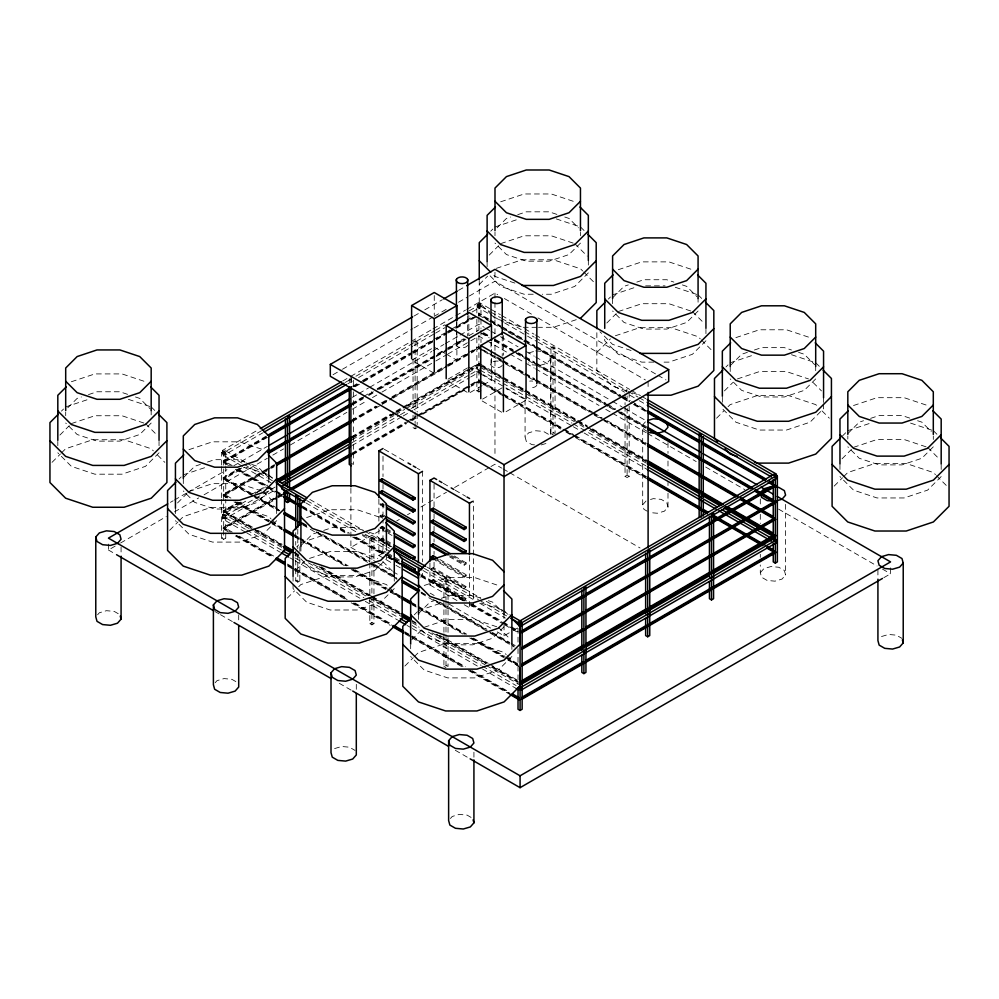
<?xml version="1.0" encoding="UTF-8"?>
<svg xmlns="http://www.w3.org/2000/svg" width="999" height="999" viewBox="0 0 999 999"><rect width="100%" height="100%" fill="white"/><g stroke="black" fill="none" stroke-linecap="round" stroke-linejoin="round"><path stroke-width="0.75" stroke-dasharray="5 3.75" d="M97.577 614.797L99.376 612.762L106.431 610.689L114.248 611.4L118.719 613.985M215.197 682.704L216.995 680.669L224.038 678.583L231.855 679.308L237.462 682.529M535.726 350.886L543.543 351.598L549.138 354.832L550.374 359.34L546.778 363.411L539.722 365.484M534.515 444.867L531.905 444.63L526.311 441.396L525.074 436.888L528.671 432.817L535.726 430.744L543.543 431.456L549.138 434.69M647.29 511.238L643.93 509.303L642.694 504.795L642.694 424.937L646.278 420.866L623.339 407.617M642.694 504.795L646.278 500.724M667.994 493.281L667.994 507.105L664.397 511.176L657.342 513.249L649.525 512.537M450.424 818.506L452.222 816.47L459.278 814.397L467.095 815.109L471.565 817.694M760.301 572.689L763.898 568.618L770.953 566.545L778.77 567.257L784.365 570.491L785.601 575.012L782.005 579.083L774.962 581.156L767.145 580.444L761.538 577.21L760.301 572.689L760.301 565.009M61.439 411.113L63.536 409.028M67.782 407.754L77.148 398.389L81.394 396.965M59.915 435.052L69.293 425.661M52.035 462.35L60.402 453.996M61.439 452.947L65.622 448.763L92.757 439.722L124.101 439.722L151.249 448.763L153.334 450.861M151.174 423.052L139.723 434.503L119.88 441.121L96.978 441.121L77.148 434.503L65.697 423.052M159.041 452.797L145.479 466.358L121.99 474.188L94.868 474.188L71.379 466.358L57.817 452.797M179.058 479.021L181.144 476.935M183.304 477.734L194.755 466.283L200.424 464.398M177.522 502.959L186.913 493.568M169.655 530.257L178.009 521.89M179.058 520.854L183.229 516.67L210.377 507.629L241.721 507.629L268.856 516.67L270.941 518.768M490.734 231.169L492.819 229.083M497.065 227.809L506.443 218.431L510.689 217.02M489.198 255.107L498.588 245.717M268.781 490.959L257.33 502.41L237.5 509.028L214.598 509.028L194.755 502.41L183.304 490.959M479.245 284.49L487.599 276.136M276.661 520.704L263.099 534.265L239.61 542.095L212.487 542.095L188.998 534.265L175.437 520.704M580.456 243.107L569.005 254.558L549.175 261.176L526.273 261.176L506.443 254.558L494.992 243.107M296.666 546.928L298.763 544.842M300.924 545.641L312.375 534.19L318.044 532.305M588.336 272.852L574.775 286.413L551.286 294.243L542.245 294.243M295.142 570.854L304.52 561.475M287.262 598.164L294.58 590.846M298.763 586.663L300.849 584.577L327.997 575.524L359.328 575.524L386.476 584.577L388.561 586.663M608.354 299.076L610.439 296.99M612.599 297.789L624.05 286.338L628.309 284.927M606.818 323.014L616.208 313.624M596.853 352.397L610.439 338.811M394.268 588.598L380.706 602.16L357.217 609.989L330.095 609.989L306.618 602.16L293.057 588.598L293.057 583.953M698.076 311.014L686.625 322.465L666.795 329.083L643.893 329.083L624.05 322.465L612.599 311.014M414.285 614.835L417.42 611.7M418.544 613.548L429.995 602.097L434.24 600.674M705.943 340.759L692.382 354.308L668.905 362.137L661.363 362.137M411.713 639.81L422.14 629.37M404.882 666.058L413.236 657.704M414.285 656.655L418.469 652.484L445.604 643.431L476.948 643.431L504.083 652.484L506.181 654.57M725.961 366.983L728.059 364.885M730.219 365.696L741.67 354.245L747.339 352.36M724.425 390.909L732.779 382.567M504.008 626.773L492.557 638.224L472.727 644.83L449.825 644.83L429.995 638.224L418.544 626.773M716.558 418.206L723.875 410.901M728.059 406.718L730.144 404.632L757.279 395.579L788.623 395.579L815.771 404.632L817.856 406.718M511.888 656.505L498.326 670.067L474.837 677.896L447.714 677.896L424.225 670.067L410.664 656.505M815.696 378.921L804.245 390.372L784.402 396.978L761.5 396.978L741.67 390.372L730.219 378.921M842.532 435.926L845.666 432.792M847.826 433.603L859.277 422.152L863.536 420.729M842.045 458.816L851.435 449.425M834.177 486.113L842.532 477.759M843.581 476.71L847.751 472.539L874.899 463.486L906.243 463.486L933.378 472.539L935.464 474.625M933.303 446.828L921.852 458.279L902.022 464.885L879.12 464.885L859.277 458.279L847.826 446.828M941.183 476.56L927.621 490.122L904.132 497.952L877.01 497.952L853.521 490.122L839.959 476.56M413.986 316.084L419.393 312.962M424.787 309.852L442.332 299.725M458.529 290.372L465.284 286.476M333.017 374.725L341.109 370.042M342.457 369.268L412.637 328.746M413.986 327.972L432.892 317.058M434.24 316.283L449.088 307.704M458.529 302.247L467.982 296.803M469.33 296.016L494.967 281.219L656.568 374.513M242.67 466.383L222.465 454.707L222.465 450.437L258.916 429.383M342.645 381.044L349.4 377.147M350.749 376.361L431.768 329.583M433.029 328.858L454.72 316.333M455.919 315.647L465.534 310.102M466.695 309.428L494.967 293.094L497.664 294.643M245.142 462.1L224.925 450.437L222.465 451.86L242.67 463.524M489.585 308.529L480.157 303.084L477.684 304.508L489.81 311.501M221.641 465.022L221.641 452.572L223.689 451.386L225.749 452.572L225.749 465.022M417.17 342.058L415.109 340.871L413.049 342.058L415.109 343.244L417.17 342.058L417.17 412.063M476.86 312.999L476.86 305.219L478.921 304.033L480.981 305.219L480.981 317.67M261.626 430.669L222.465 453.284L224.925 454.707L262.737 432.879M345.117 382.467L350.749 379.22M355.919 376.236L434.465 330.881M435.589 330.232L445.042 324.775M469.355 310.739L480.157 304.508L477.684 303.084L477.684 307.355L492.507 315.909M225.749 452.572L223.689 453.758L221.641 452.572M480.981 305.219L478.921 306.406L476.86 305.219M222.465 454.707L224.925 453.284M477.684 307.355L480.157 305.931M347.814 383.766L353.221 380.644M358.616 377.522L412.637 346.341M413.986 345.567L434.24 333.866M435.589 333.092L445.042 327.635M472.052 312.038L480.157 307.355L480.157 303.084M228.584 465.472L223.202 462.362L223.202 460.939L266.408 435.989M352.834 386.089L356.893 383.753M362.287 380.631L409.553 353.346M410.901 352.572L444.667 333.079M446.016 332.292L450.062 329.957M451.411 329.183L471.665 317.482M232.268 465.609L224.188 460.939L223.202 461.513L229.932 465.397M488.848 319.031L479.408 313.586L478.421 314.161L489.198 320.379M266.408 436.85L223.202 461.788L224.188 462.362L267.395 437.412M352.834 386.95L362.287 381.493M363.636 380.706L412.25 352.647M413.611 351.86L447.365 332.367M448.713 331.593L473.026 317.557M266.046 437.337L224.188 461.513L223.202 460.939M353.821 386.663L361.925 381.98M363.274 381.206L411.888 353.134M413.236 352.36L434.852 339.885M436.201 339.098L447.003 332.867M448.351 332.093L453.758 328.971M455.107 328.184L476.71 315.709M223.202 462.362L224.188 461.788L230.919 465.684M479.408 314.161L478.421 313.586L478.421 315.01L479.408 314.435L488.848 319.88M355.169 386.738L361.925 382.842M363.274 382.055L411.888 353.996M413.236 353.209L434.852 340.734M436.201 339.96L447.003 333.728M448.351 332.942L455.107 329.046M456.456 328.259L476.71 316.571M431.593 348.701L411.613 360.239L434.253 373.314M170.404 502.347L173.102 500.799M174.45 500.024L186.576 493.019M187.912 492.245L226.985 469.68M233.729 465.796L267.407 446.353M352.285 397.352L357.667 394.23M359.016 393.456L368.444 388.012M369.792 387.237L431.768 351.461M433.116 350.674L443.893 344.455M445.242 343.681L458.703 335.901M460.052 335.127L478.921 324.238L484.315 327.347M252.834 496.116L223.202 478.996L223.202 477.572L239.41 468.219M351.486 403.509L362.287 397.265M363.636 396.491L371.74 391.808M377.147 388.698L444.667 349.712M446.016 348.938L463.573 338.798M468.968 335.676L478.421 330.219M252.485 493.906L224.188 477.572L223.202 478.146L251.486 494.48M240.759 468.294L223.202 478.434L224.188 478.996L244.443 467.307M351.486 404.358L363.636 397.352M369.043 394.23L375.799 390.334M377.147 389.548L447.365 349.013M448.713 348.226L464.922 338.873M241.746 468.007L224.188 478.146L223.202 477.572M352.472 404.083L363.274 397.839M368.681 394.717L372.727 392.382M378.134 389.26L434.852 356.518M436.201 355.744L447.003 349.5M448.351 348.726L464.56 339.373M223.202 478.996L224.188 478.434L252.485 494.767M352.472 404.932L363.274 398.701M368.681 395.579L374.076 392.457M379.483 389.335L434.852 357.38M436.201 356.593L447.003 350.362M448.351 349.575L465.909 339.448M108.429 544.068L108.429 550.012L119.206 543.793M120.554 543.019L166.358 516.57M174.45 511.9L198.701 497.902M204.083 494.792L267.407 458.229M272.789 455.119L283.566 448.901M290.309 445.005L346.89 412.337M352.285 409.228L367.095 400.674M372.49 397.565L380.569 392.894M381.918 392.12L434.465 361.788M435.801 361.001L446.578 354.782M447.927 354.008L469.493 341.558M470.829 340.784L478.921 336.114L485.664 340.01M227.248 497.964L223.202 495.641L223.202 494.205L274.513 464.585M351.486 420.142L375.799 406.106M381.193 402.997L386.601 399.875M391.995 396.753L444.667 366.346M446.016 365.572L478.421 346.853L479.408 347.427L471.303 352.11M230.919 498.101L224.188 494.205L223.202 494.78L228.584 497.889M478.421 347.427L479.408 346.853L479.408 348.289L471.303 352.959M274.513 465.434L223.202 495.067L224.188 495.641L270.105 469.13M351.486 421.004L377.147 406.193M382.542 403.072L390.646 398.389M391.995 397.614L447.577 365.622M448.713 364.872L478.421 347.714L479.408 348.289M270.105 468.269L224.188 494.78L223.202 494.205M271.453 467.495L274.151 465.934M352.472 420.716L376.785 406.68M382.18 403.559L447.003 366.146M448.351 365.359L469.955 352.884M223.202 495.641L224.188 495.067L229.583 498.176M478.421 346.853L478.421 348.289L479.408 347.714M271.453 468.344L274.151 466.795M352.472 421.566L380.831 405.194M382.18 404.42L391.633 398.963M392.982 398.176L447.003 366.995M448.351 366.221L469.955 353.746M467.495 367.894L446.191 380.207L468.831 393.269M254.183 530.157L223.202 512.275L223.202 510.851L238.049 502.272M251.561 494.48L267.757 485.114M351.486 436.775L390.646 414.173M396.054 411.051L401.448 407.929M402.797 407.155L478.421 363.499L479.408 364.061L471.303 368.743M252.485 527.185L224.188 510.851L223.202 511.413L252.834 528.533M478.421 364.061L479.408 363.499L479.408 364.922L471.303 369.605M239.41 502.347L223.202 511.7L224.188 512.275L244.443 500.574M256.955 492.207L265.06 487.537M351.486 437.637L394.705 412.687M396.054 411.913L405.507 406.456M406.855 405.669L478.421 364.348L479.408 364.922M240.397 502.06L224.188 511.413L223.202 510.851M255.245 493.481L263.349 488.811M352.472 437.35L394.343 413.186M395.691 412.4L405.144 406.943M406.493 406.168L469.955 369.518M223.202 512.275L224.188 511.7L252.485 528.034M478.421 363.499L478.421 364.922L479.408 364.348M352.472 438.211L395.691 413.261M397.04 412.475L406.493 407.018M407.842 406.243L469.955 370.379M245.367 532.105L222.465 518.881L222.465 514.597L248.114 499.787M352.098 439.76L393.956 415.584M395.304 414.81L404.757 409.353M406.106 408.566L466.883 373.489M468.231 372.702L477.684 367.245L477.684 371.528L481.73 373.863M249.176 528.608L224.925 514.597L222.465 516.033L245.367 529.245M275.125 487.05L222.465 517.457L224.925 518.881L274.887 490.034M351.86 442.744L399.363 415.322M400.474 414.672L410.164 409.091M411.288 408.441L469.58 374.775M470.704 374.138L480.157 368.681M222.465 518.881L224.925 517.457M477.684 371.528L480.157 370.105M351.86 445.591L401.835 416.745M403.184 415.971L412.637 410.514M413.986 409.727L469.355 377.772M470.704 376.985L480.157 371.528M228.584 532.017L223.202 528.908L223.202 527.484L274.513 497.852M275.861 497.077L282.617 493.181M351.486 453.421L405.507 422.227M406.855 421.453L416.308 415.996M417.657 415.222L478.421 380.132L479.408 380.706L471.303 385.377M232.268 532.155L224.188 527.484L223.202 528.059L229.932 531.943M478.421 380.706L479.408 380.132L479.408 381.556L471.303 386.238M277.21 497.152L223.202 528.334L224.188 528.908L276.848 498.501M278.571 496.378L282.617 494.03M351.486 454.27L405.507 423.089M410.901 419.967L478.421 380.994L479.408 381.556M276.848 497.652L224.188 528.059L223.202 527.484M278.209 496.865L282.255 494.53M352.472 453.983L409.19 421.241M410.539 420.467L419.992 415.01M421.341 414.223L469.955 386.163M223.202 528.908L224.188 528.334L230.919 532.23M478.421 380.132L478.421 381.556L479.408 380.994M278.209 497.727L282.255 495.392M352.472 454.845L406.493 423.663M411.888 420.542L417.295 417.42M422.689 414.298L469.955 387.013M470.167 392.507L482.155 385.589M483.479 384.815L491.471 380.207L491.471 342.245M221.641 499.238L221.641 538.136L223.689 536.938L225.749 538.136L225.749 499.238M476.86 337.887L476.86 390.784L478.921 389.598M550.961 348.002L553.009 346.815L555.069 348.002L555.069 433.554L553.009 432.367L550.961 433.554L550.961 348.002L553.009 349.188L555.069 348.002M221.641 538.136L223.689 539.323L225.749 538.136M413.049 427.622L415.109 428.808L417.17 427.622M476.86 390.784L478.921 391.97L480.981 390.784M502.085 387.862L480.769 400.162L503.409 413.236M506.068 411.7L526.048 400.162L506.068 388.636M384.078 507.142L380.119 504.857L380.119 503.671L382.18 502.485M380.119 504.857L382.18 503.671L384.815 505.194M382.754 518.256L380.119 516.745L380.119 515.546L382.18 514.36L384.815 515.884M380.119 516.745L382.18 515.546L384.815 517.07M386.713 532.43L380.119 528.621L380.119 527.435L382.18 526.248L384.815 527.772M380.119 528.621L382.18 527.435L384.815 528.958M350.899 488.286L350.899 547.402L384.553 527.971M396.678 520.966L399.363 519.418M407.442 514.747L410.139 513.199M420.916 506.98L446.503 492.207M454.57 487.537L489.585 467.332M490.934 466.545L494.967 464.223L501.685 468.094M295.729 551.348L295.729 580.906L297.789 579.72L299.85 580.906L299.85 557.579M369.83 561.463L369.83 538.136L371.89 536.938L373.951 538.136L373.951 594.13M627.11 389.585L625.049 390.784L627.11 391.97L627.11 402.859M295.729 580.906L297.789 582.105L299.85 580.906M373.951 538.136L371.89 539.323L369.83 538.136M386.713 544.305L380.119 540.509L380.119 539.323L382.18 538.136L384.815 539.647M380.119 540.509L382.18 539.323L384.815 540.846M382.754 553.908L380.119 552.397L380.119 551.198L382.18 550.012L386.126 552.297M380.119 552.397L382.18 551.198L386.126 553.483M378.883 528.946L378.883 555.481L383.004 553.109L383.004 520.329M431.168 568.793L433.229 567.607L466.158 586.613L466.158 587.799L464.098 588.985L431.168 569.979L431.168 568.793L464.098 587.799L466.158 586.613M431.168 569.979L433.229 568.793L466.158 587.799M420.467 577.11L422.527 575.923L422.527 571.241M431.168 580.669L433.229 579.482L466.158 598.501L466.158 599.687L464.098 600.874L431.168 581.868L431.168 580.669L464.098 599.687L466.158 598.501M431.168 581.868L433.229 580.669L466.158 599.687M449.612 555.669L464.098 564.035L466.158 562.849L466.158 564.035L464.098 565.222L449.612 556.855M429.932 563.099L429.932 584.952L434.053 582.579L465.659 600.824M369.83 563.024L369.83 623.688L371.89 622.502L373.951 623.688L373.951 595.691M443.931 632.242L443.931 580.906L445.991 579.72L448.039 580.906L448.039 599.575M625.049 406.331L625.049 476.336L627.11 475.149L629.17 476.336L629.17 403.221M369.83 623.688L371.89 624.875L373.951 623.688M448.039 580.906L445.991 582.092L443.931 580.906M625.049 476.336L627.11 477.522L629.17 476.336M436.438 559.952L464.098 575.923L466.158 574.737L466.158 575.923L464.098 577.11L435.114 560.377M464.185 604.72L469.455 607.767L473.563 605.394L473.563 500.811M443.931 633.803L443.931 666.47L445.991 665.284L448.039 666.47L448.039 635.352M497.315 631.93L504.033 635.814L512.112 631.143M513.449 630.369L517.494 628.034M883.828 577.672L890.571 573.776L890.571 567.844M500.674 201.798L524.163 193.968L551.286 193.968L574.775 201.798M517.769 214.66L526.273 211.825L549.175 211.825L557.679 214.66M494.917 226.998L519.193 218.893M71.379 381.743L94.868 373.913L121.99 373.913L145.479 381.743M500.674 243.631L524.163 235.801L551.286 235.801L573.301 243.144M88.486 394.605L96.978 391.77L119.88 391.77L128.384 394.605M65.622 406.943L88.474 399.325M496.341 268.344L522.052 259.777L553.396 259.777L580.531 268.818L582.629 270.916M71.379 423.576L94.868 415.746L121.99 415.746L144.018 423.089M618.294 269.705L641.783 261.875L668.905 261.875L692.382 269.705M636.8 282.093L643.893 279.732L666.795 279.732L673.875 282.093M612.524 294.892L635.389 287.275M576.248 319.68L553.396 327.31L538.473 327.31M188.998 449.65L212.487 441.82L239.61 441.82L263.099 449.65M618.294 311.538L641.783 303.708L668.905 303.708L690.921 311.039M207.517 462.038L214.598 459.677L237.5 459.677L244.58 462.038M183.229 474.837L206.094 467.22M615.384 335.776L639.672 327.684L671.003 327.684L698.151 336.725L700.237 338.811M188.998 491.483L212.487 483.653L239.61 483.653L261.626 490.996M735.901 337.612L759.39 329.782L786.513 329.782L810.002 337.612M754.42 350L761.5 347.64L784.402 347.64L791.483 350M730.144 362.799L754.432 354.707M306.618 517.557L330.095 509.727L357.217 509.727L380.706 517.557M737.374 378.946L759.39 371.603L786.513 371.603L808.528 378.946M323.713 530.419L332.205 527.584L355.107 527.584L363.611 530.419M300.849 542.744L325.137 534.652M309.553 558.404L330.095 551.56L357.217 551.56L377.772 558.404M853.521 405.519L877.01 397.689L904.132 397.689L927.621 405.519M870.616 418.369L879.12 415.534L902.022 415.534L910.514 418.369M847.751 430.706L870.616 423.089M424.225 585.464L447.714 577.634L474.837 577.634L498.326 585.464M853.521 447.34L877.01 439.51L904.132 439.51L926.148 446.853M441.321 598.314L449.825 595.479L472.727 595.479L481.231 598.314M418.469 610.651L442.744 602.559M424.225 627.285L447.714 619.455L474.837 619.455L496.853 626.798M528.671 352.959L534.315 351.298M541.133 444.93L546.778 443.269M650.511 499.475L653.334 498.638L661.151 499.363L666.745 502.584L667.994 507.105M334.603 748.563L341.658 746.49L349.475 747.202L355.07 750.436M881.518 636.525L888.561 634.452L896.378 635.164L901.985 638.398M645.641 285.851L665.034 285.851M533.204 294.243L524.163 294.243L500.674 286.413L489.198 274.937M536.975 327.31L522.052 327.31L504.907 321.591M653.833 362.137L641.783 362.137L618.294 354.308L604.732 340.759L604.732 336.101M537.125 365.247L531.905 364.772L528.546 362.837M564.76 217.02L569.005 218.431L578.384 227.809M556.256 218.893L577.684 226.036M682.379 284.927L686.625 286.338L697.04 296.753M675.299 287.275L696.728 294.418M798.576 352.36L804.245 354.245L814.647 364.66M791.483 354.707L814.335 362.325M514.91 283.092L494.917 276.423L491.783 273.289M917.606 420.729L921.852 422.152L931.218 431.518M910.526 423.089L931.955 430.232M631.093 350.524L612.524 344.33L599.987 331.793M503.484 321.116L494.917 318.256L492.819 316.171M626.81 390.921L612.524 386.163L596.853 370.492L596.853 330.207M632.529 392.832L639.672 395.204M135.464 396.965L139.723 398.389L150.125 408.791M128.384 399.325L149.813 406.468M251.661 464.398L257.33 466.283L267.744 476.698M246.004 467.22L267.432 474.363M369.28 532.305L374.95 534.19L384.315 543.556M362.187 534.652L385.04 542.27M488.311 600.674L492.557 602.097L501.935 611.463M481.231 603.034L502.659 610.177M657.916 375.287L665.996 379.957M504.37 298.526L532.579 314.81M537.962 317.919L645.416 379.957M490.934 309.303L500.362 314.747M501.71 315.522L523.264 327.972M524.612 328.746L534.04 334.19M535.389 334.965L629.695 389.423M631.043 390.197L640.471 395.641M641.82 396.416L645.866 398.751M490.934 312.15L500.586 317.732M501.71 318.381L523.488 330.956M524.612 331.606L534.265 337.175M535.389 337.824L627.222 390.846M628.346 391.496L637.999 397.065M639.123 397.714L647.427 402.51M477.684 305.931L480.157 307.355M493.843 316.695L503.284 322.14M504.632 322.914L526.186 335.364M527.534 336.139L536.962 341.583M538.311 342.357L624.525 392.145M629.919 395.254L637.999 399.912M639.348 400.699L647.427 405.357M490.184 319.805L500.961 326.036M502.31 326.81L534.652 345.479M535.988 346.253L620.866 395.254M622.215 396.029L630.294 400.699M631.643 401.473L646.465 410.04M490.184 320.667L500.961 326.885M502.31 327.66L534.652 346.328M535.988 347.115L620.866 396.116M622.215 396.89L628.958 400.774M634.34 403.883L646.465 410.889M490.546 321.154L522.877 339.822M524.225 340.597L619.88 395.829M621.228 396.603L629.308 401.273M634.702 404.383L646.828 411.376M478.421 314.435L479.408 315.01L479.408 313.586M478.421 315.01L491.895 322.789M493.244 323.564L525.574 342.232M526.923 343.007L621.228 397.465M622.577 398.239L632.005 403.683M633.354 404.458L646.828 412.237M485.664 328.134L489.71 330.469M491.058 331.243L495.117 333.579M500.511 336.7L518.056 346.828M526.161 351.511L534.253 356.181M535.601 356.955L611.188 400.599M612.537 401.373L621.977 406.83M483.454 332.555L488.848 335.664M495.579 339.56L513.086 349.662M518.481 352.784L523.876 355.894M525.212 356.668L534.652 362.113M535.988 362.887L606.056 403.334M607.392 404.108L615.484 408.778M620.866 411.888L646.465 426.673M483.454 333.416L488.848 336.526M494.23 339.635L513.086 350.524M518.481 353.634L523.876 356.743M525.212 357.517L534.652 362.962M535.988 363.748L615.484 409.64M616.833 410.414L646.465 427.522M482.467 333.129L489.198 337.013M494.592 340.122L513.449 351.011M514.797 351.798L524.225 357.242M525.574 358.017L605.057 403.908M606.405 404.682L614.497 409.353M619.88 412.462L646.828 428.022M481.118 333.204L489.198 337.874M494.592 340.984L514.797 352.647M516.146 353.421L526.923 359.652M528.271 360.427L607.754 406.318M609.103 407.093L617.182 411.763M618.531 412.537L646.828 428.871M647.29 431.381L643.93 429.445L642.694 424.937M487.012 340.796L508.616 353.259M509.965 354.033L524.812 362.612M526.161 363.386L534.253 368.069M535.601 368.843L599.038 405.469M605.781 409.365L611.188 412.487M612.537 413.261L646.278 432.742M647.627 433.516L696.216 461.575M705.669 467.033L744.804 489.622M778.546 509.103L877.072 565.983M882.467 569.105L890.571 573.776M496.928 356.968L502.31 360.077M503.658 360.864L523.876 372.527M525.212 373.301L534.652 378.746M535.988 379.533L592.582 412.2M593.93 412.974L602.01 417.644M607.392 420.754L646.465 443.306M483.454 350.05L502.31 360.939M503.658 361.713L523.876 373.376M525.212 374.163L534.652 379.608M535.988 380.382L591.233 412.275M592.582 413.049L602.01 418.494M603.359 419.268L646.465 444.168M481.118 348.988L501.323 360.651M502.672 361.426L524.225 373.876M525.574 374.65L590.247 411.988M591.595 412.762L601.023 418.206M602.372 418.993L646.828 444.655M478.421 348.289L482.467 350.624M483.816 351.398L504.02 363.062M505.369 363.836L526.923 376.286M528.271 377.06L588.898 412.063M594.28 415.172L602.372 419.842M603.721 420.616L646.828 445.517M480.756 364.273L502.31 376.723M503.658 377.497L523.876 389.16M525.212 389.947L576.411 419.493M577.759 420.279L587.187 425.724M592.582 428.833L646.465 459.94M483.454 366.683L502.31 377.572M503.658 378.346L523.876 390.022M525.212 390.796L576.411 420.354M577.759 421.128L587.187 426.573M592.582 429.682L646.465 460.801M481.118 365.622L501.323 377.285M502.672 378.072L524.225 390.509M525.574 391.283L576.773 420.841M578.121 421.628L587.549 427.072M588.898 427.847L646.828 461.288M478.421 364.922L482.467 367.257M483.816 368.032L504.02 379.695M505.369 380.482L526.923 392.919M528.271 393.706L578.121 422.477M579.47 423.251L588.898 428.696M590.247 429.483L646.828 462.15M480.157 367.245L501.71 379.695M503.059 380.469L524.612 392.919M525.961 393.693L574.462 421.703M579.845 424.812L583.891 427.147M589.273 430.257L645.866 462.924M480.382 370.229L501.935 382.679M503.059 383.329L524.837 395.904M525.961 396.553L571.99 423.126M573.339 423.901L647.427 466.683M483.066 374.637L504.632 387.088M505.969 387.862L571.99 425.974M573.339 426.748L582.767 432.192M584.115 432.979L647.427 469.53M434.253 347.165L444.905 353.321M446.241 354.083L456.893 360.239L456.893 329.87M468.831 367.132L479.483 373.276M480.819 374.051L491.471 380.207M480.756 380.906L502.31 393.356M503.658 394.13L562.937 428.359M564.285 429.133L573.713 434.577M575.062 435.352L646.465 476.585M483.454 383.316L502.31 394.205M503.658 394.992L561.588 428.434M562.937 429.208L572.365 434.652M573.713 435.439L646.465 477.435M481.118 382.255L501.323 393.931M502.672 394.705L560.601 428.146M565.996 431.256L571.378 434.378M572.727 435.152L646.828 477.934M478.421 381.556L482.467 383.891M483.816 384.665L504.02 396.341M505.369 397.115L560.601 429.008M565.996 432.117L574.075 436.788M575.424 437.562L646.828 478.783M550.961 433.554L553.009 434.752L553.009 346.815M503.034 468.868L508.404 471.978M509.752 472.752L640.047 547.976M384.315 449.288L406.718 462.225M417.257 468.306L419.892 469.83M443.269 483.329L449.85 487.125M455.119 490.172L465.659 496.253M351.311 463.261L353.359 464.46L353.359 391.346M380.119 503.671L384.078 505.956M454.295 556.006L466.158 562.849M451.66 555.669L466.158 564.035M380.119 515.546L382.754 517.07M386.126 528.533L391.396 531.568M439.81 559.515L466.158 574.737M386.126 529.72L392.719 533.516M434.54 557.667L466.158 575.923M380.119 527.435L384.078 529.72M385.389 530.481L391.983 534.278M388.024 533.191L391.983 535.464M386.126 540.409L392.719 544.218M386.126 541.595L392.719 545.404M380.119 539.323L384.078 541.595M385.389 542.357L391.983 546.166M246.478 462.874L266.696 474.55M268.044 475.324L273.426 478.434M309.802 499.438L363.698 530.544M365.035 531.331L391.983 546.878M427.01 567.107L480.906 598.214M486.288 601.323L509.19 614.547M388.024 545.067L390.659 546.59M222.465 450.437L224.925 451.86M244.018 464.298L266.92 477.522M268.044 478.171L272.302 480.631M307.105 500.736L359.877 531.193M365.035 534.178L389.51 548.301M424.313 568.406L478.434 599.637M479.557 600.287L506.718 615.971M244.018 467.157L272.302 483.491M305.981 502.934L355.831 531.718M362.575 535.601L389.51 551.161M423.189 570.604L474.388 600.162M479.782 603.271L505.382 618.056M387.45 553.059L400.624 560.664M387.45 554.245L400.624 561.85M239.011 469.493L267.295 485.826M268.644 486.6L282.118 494.38M302.322 506.056L349.475 533.279M356.218 537.162L384.503 553.496M385.851 554.27L400.674 562.824M420.879 574.5L466.683 600.948M472.077 604.058L501.71 621.166M503.059 621.94L509.802 625.836M511.151 626.61L517.882 630.494M380.119 551.198L384.078 553.483M385.389 554.245L391.983 558.041M393.294 558.803L401.198 563.374M388.274 556.143L392.22 558.429M393.544 559.19L401.448 563.748M237.662 469.567L265.946 485.901M267.295 486.688L282.118 495.242M302.322 506.905L348.127 533.354M354.87 537.237L383.154 553.571M388.549 556.68L400.674 563.686M420.879 575.349L465.347 601.023M470.729 604.133L501.71 622.027M503.059 622.802L509.802 626.685M511.151 627.472L517.882 631.356M236.676 469.28L266.308 486.401M267.657 487.175L274.4 491.058M275.736 491.845L282.48 495.729M302.685 507.392L347.14 533.066M353.883 536.95L383.516 554.07M388.911 557.18L391.608 558.728M392.944 559.515L401.036 564.173M421.241 575.849L464.348 600.736M471.091 604.62L500.724 621.74M502.072 622.514L518.244 631.843M388.024 556.955L394.617 560.751M395.929 561.513L401.198 564.56M235.327 469.368L269.006 488.811M270.354 489.585L277.085 493.481M278.434 494.255L282.48 496.59M302.685 508.254L345.791 533.141M352.535 537.037L382.167 554.145M387.562 557.255L394.293 561.151M395.641 561.925L401.036 565.034M421.241 576.698L463.012 600.811M469.742 604.707L503.421 624.15M504.77 624.924L519.592 633.478M378.883 555.481L394.692 564.61M396.016 565.372L401.286 568.406M429.932 584.952L457.592 600.923M350.899 547.402L376.411 562.137M377.759 562.912L399.25 575.324M430.144 593.156L434.178 595.479M448.951 604.02L490.596 628.059M257.867 497.015L279.42 509.465M302.322 522.689L306.368 525.024M322.54 534.353L369.692 561.575M375.075 564.685L396.628 577.135M439.747 602.022L486.9 629.245M492.282 632.355L509.802 642.469M511.151 643.244L515.184 645.579M253.821 495.541L279.42 510.314M302.322 523.538L309.066 527.435M317.145 532.092L368.344 561.65M373.726 564.772L396.628 577.984M420.879 591.995L426.273 595.104M435.701 600.549L486.9 630.107M492.282 633.216L509.802 643.331M252.834 495.254L279.782 510.814M302.685 524.038L306.73 526.373M316.159 531.818L368.706 562.15M370.042 562.924L396.99 578.483M421.241 592.482L425.287 594.817M433.366 599.487L487.25 630.594M488.598 631.368L514.198 646.153M254.183 496.89L278.434 510.889M302.685 524.887L371.391 564.56M372.739 565.334L396.99 579.333M421.241 593.344L488.598 632.23M489.947 633.004L514.198 647.002M237.662 501.985L269.992 520.654M271.341 521.428L282.118 527.659M294.243 534.652L298.289 536.987M299.638 537.774L348.127 565.771M354.87 569.655L387.2 588.324M388.549 589.098L400.674 596.103M411.451 602.322L416.845 605.431M418.194 606.218L466.683 634.215M473.426 638.111L504.408 655.993M505.756 656.768L517.882 663.773M236.313 502.072L268.644 520.729M269.992 521.515L282.118 528.508M294.243 535.514L298.289 537.849M299.638 538.623L346.79 565.846M353.521 569.742L385.851 588.399M391.246 591.52L400.674 596.965M411.451 603.184L416.845 606.293M418.194 607.067L465.347 634.29M472.077 638.186L504.408 656.855M505.756 657.629L517.882 664.635M235.327 501.785L269.006 521.228M270.354 522.002L282.48 529.008M294.605 536.001L298.639 538.336M299.987 539.11L345.791 565.559M352.535 569.455L386.213 588.898M387.562 589.672L401.036 597.452M411.813 603.671L417.195 606.78M418.544 607.567L464.348 634.003M471.091 637.899L503.421 656.568M508.816 659.677L518.244 665.122M233.978 501.86L282.48 529.857M294.605 536.863L301.336 540.746M302.685 541.533L344.455 565.634M351.186 569.53L388.911 591.308M390.259 592.082L401.036 598.314M411.813 604.532L419.892 609.203M421.241 609.977L463.012 634.09M469.742 637.974L506.118 658.978M507.467 659.752L519.592 666.758M257.867 530.294L282.118 544.293M321.191 566.845L371.041 595.629M372.377 596.403L400.674 612.737M439.747 635.302L488.249 663.299M489.585 664.073L517.882 680.406M253.821 528.821L282.118 545.154M294.243 552.147L296.94 553.708M319.842 566.933L369.692 595.704M371.041 596.49L400.674 613.598M437.05 634.602L486.9 663.373M492.282 666.483L517.882 681.268M254.183 529.308L282.48 545.641M294.605 552.647L298.639 554.969M318.856 566.645L368.706 595.416M374.088 598.538L401.036 614.085M411.813 620.317L415.859 622.639M436.063 634.315L485.914 663.086M492.644 666.982L518.244 681.755M255.532 530.944L282.48 546.503M294.605 553.496L301.336 557.392M313.461 564.385L367.357 595.504M372.739 598.613L401.036 614.947M411.813 621.166L417.195 624.275M432.018 632.829L485.914 663.948M491.296 667.057L519.592 683.391M254.57 531.718L282.854 548.051M294.98 555.044L301.723 558.941M308.454 562.824L367.732 597.052M369.081 597.827L401.411 616.495M412.187 622.714L418.931 626.61M428.359 632.055L484.94 664.722M486.288 665.496L518.618 684.165M222.465 514.597L224.925 516.033M246.703 530.032L282.854 550.899M294.98 557.904L363.923 597.702M369.081 600.686L398.951 617.919M412.187 625.574L481.131 665.371M482.467 666.146L516.158 685.589M246.703 532.879L280.394 552.322M289.822 557.767L293.856 560.102M295.204 560.876L359.877 598.214M365.259 601.323L397.602 619.992M407.03 625.436L411.076 627.772M412.412 628.546L481.131 668.219M482.467 668.993L516.158 688.448M239.011 536.038L275.387 557.042M287.512 564.035L348.127 599.038M354.87 602.934L392.595 624.712M404.72 631.705L465.347 666.708M472.077 670.604L509.802 692.382M236.313 535.339L274.038 557.117M287.512 564.897L346.79 599.125M353.521 603.009L392.595 625.561M404.72 632.567L463.998 666.795M470.729 670.679L509.802 693.231M236.676 535.839L273.052 556.83M287.862 565.384L290.559 566.945M291.908 567.719L347.14 599.612M353.883 603.496L391.608 625.287M405.07 633.054L407.767 634.615M409.115 635.389L463.012 666.508M469.742 670.391L510.152 693.731M235.327 535.914L273.052 557.692M287.862 566.246L293.256 569.355M294.605 570.129L345.791 599.687M351.186 602.797L390.259 625.362M405.07 633.915L410.464 637.025M411.813 637.799L461.663 666.583M468.394 670.466L510.152 694.58M443.931 666.47L445.991 667.657M108.429 550.012L115.185 553.908M215.06 611.575L219.106 613.91M220.454 614.685L232.605 621.703M339.223 683.266L352.722 691.058M455.294 750.274L470.142 758.853M933.378 430.706L937.561 434.89M927.621 447.34L939.085 458.816M936.513 475.674L948.001 487.162M815.771 362.799L819.942 366.983M813.136 382.567L821.478 390.909M822.04 410.901L829.345 418.206M698.151 294.892L703.371 300.125M692.382 311.538L703.858 323.014M701.286 339.86L711.738 350.312M580.531 226.998L584.715 231.169M574.775 243.631L587.287 256.144M583.666 271.953L594.118 282.405M491.783 315.122L479.245 302.585L479.245 280.894M504.083 610.651L508.266 614.835M498.326 627.285L509.802 638.761M507.217 655.619L518.718 667.107M386.476 542.744L390.646 546.928M382.792 561.475L392.182 570.854M389.61 587.712L401.099 599.2M268.856 474.837L273.039 479.021M263.099 491.483L274.575 502.959M271.99 519.805L282.442 530.257M151.249 406.943L156.468 412.162M300.924 558.866L312.375 570.317L332.205 576.923L355.107 576.923L374.95 570.317L386.401 558.866L386.401 554.22M145.479 423.576L156.955 435.052M157.517 455.032L164.823 462.35M941.183 465.172L941.183 469.443M933.303 435.976L933.303 439.473M877.921 569.954L877.921 577.634M847.826 435.976L847.826 439.073M839.959 465.172L839.959 469.443M823.563 397.814L823.563 402.46M823.563 404.008L823.563 408.653L810.002 422.215L786.513 430.045L759.39 430.045L735.901 422.215L722.339 408.653L722.339 404.008M815.696 365.696L815.696 371.578M785.601 504.37L785.601 575.012M760.301 498.976L760.301 506.655M760.301 514.335L760.301 523.551M760.301 554.27L760.301 557.342M730.219 366.521L730.219 371.578M722.339 397.265L722.339 402.46M705.943 329.37L705.943 333.641M698.076 297.789L698.076 302.197M667.994 442.607L667.994 453.359M667.994 461.026L667.994 470.242M667.994 482.529L667.994 485.601M648.101 381.506L648.101 389.285M629.17 392.332L629.17 401.673M627.11 408.254L627.11 477.522M625.049 393.893L625.049 404.782M612.599 299.263L612.599 303.671M588.336 260.452L588.336 265.097M580.456 232.268L580.456 235.764M550.374 359.34L550.374 434.59M525.074 400.025L525.074 436.888M518.019 628.359L518.019 642.357M518.019 648.576L518.019 684.365M511.888 645.117L511.888 649.387M504.008 613.548L504.008 619.417M504.033 624.924L504.033 635.814M503.409 335.464L503.409 355.207M502.247 336.026L502.247 356.094M494.992 232.268L494.992 235.764M494.967 272.302L494.967 281.219M494.967 293.094L494.967 300.874M494.967 302.435L494.967 335.102M494.967 336.651L494.967 350.661M494.967 352.21L494.967 456.443M490.996 342.133L490.996 365.272M487.112 262.887L487.112 266.658M480.981 319.218L480.981 328.559M480.981 330.107L480.981 342.557M478.921 304.033L478.921 316.471M478.921 317.295L478.921 330.169M478.921 335.14L478.921 391.97M476.86 319.218L476.86 331.668M473.926 752.21L473.926 758.353M469.455 556.256L469.455 599.962M469.455 601.523L469.455 607.767M468.831 315.497L468.831 335.239M467.657 316.059L467.657 336.139M464.098 564.035L464.098 565.222M464.098 575.923L464.098 577.11M464.098 587.799L464.098 588.985M464.098 599.687L464.098 600.874M456.893 322.277L456.893 328.346M456.418 322.178L456.418 328.496M456.418 329.807L456.418 345.304M448.039 601.136L448.039 633.803M445.991 579.72L445.991 599.949M445.991 600.761L445.991 633.428M445.991 634.989L445.991 666.108M434.253 295.542L434.253 315.284M434.053 484.24L434.053 507.654M434.053 513.898L434.053 518.581M434.053 526.386L434.053 531.068M434.053 538.873L434.053 541.995M434.053 551.361L434.053 554.482M434.053 562.287L434.053 582.579M433.229 567.607L433.229 568.793M433.229 579.482L433.229 580.669M422.527 471.341L422.527 561.875M418.544 615.022L418.544 619.417M417.17 413.611L417.17 424.513M415.109 340.871L415.109 410.876M415.109 412.425L415.109 423.314M415.109 424.138L415.109 428.808M413.049 359.165L413.049 408.953M413.049 415.172L413.049 421.391M410.664 645.117L410.664 648.763M394.268 576.211L394.268 582.405M386.401 545.641L386.401 552.672M383.004 456.331L383.004 476.623M383.004 484.428L383.004 489.11M383.004 503.159L383.004 518.768M382.18 514.36L382.18 515.546M382.18 526.248L382.18 527.435M382.18 538.136L382.18 539.323M382.18 550.012L382.18 551.198M378.883 499.288L378.883 521.141M371.89 536.938L371.89 561.101M371.89 561.838L371.89 594.505M371.89 596.053L371.89 624.875M356.306 684.315L356.306 690.459M353.359 385.114L353.359 378.896L351.311 380.082L349.25 378.896L349.25 385.114M351.311 377.709L351.311 386.301M350.899 376.286L350.899 384.053M300.924 546.465L300.924 551.123M299.85 546.69L299.85 551.348M297.789 529.208L297.789 548.613M297.789 554.095L297.789 582.105M295.729 532.692L295.729 545.129M293.057 576.211L293.057 582.405M276.661 509.315L276.661 513.586M268.781 477.734L268.781 483.616M238.699 614.872L238.699 622.552M225.749 466.57L225.749 497.689M224.925 450.437L224.925 454.707M224.925 514.597L224.925 518.881M224.188 460.939L224.188 462.362M224.188 477.572L224.188 478.996M224.188 494.205L224.188 495.641M224.188 510.851L224.188 512.275M224.188 527.484L224.188 528.908M223.689 451.386L223.689 539.323M221.641 466.57L221.641 497.689M183.304 479.208L183.304 483.616M175.437 509.315L175.437 513.586M159.041 441.408L159.041 445.679M151.174 409.84L151.174 415.309M121.079 546.965L121.079 554.645M65.697 412.212L65.697 415.709M57.817 441.408L57.817 445.679M536.825 385.227A5.819 3.359 0 0 1 529.695 387.612M529.695 381.118A5.819 3.359 0 0 1 532.704 381.118M502.247 365.272A5.819 3.359 0 0 1 494.155 367.445A5.819 3.359 0 0 1 491.845 362.475A5.819 3.359 0 0 1 500.736 362.025M467.657 345.304A5.819 3.359 0 0 1 459.577 347.477A5.819 3.359 0 0 1 457.267 342.507A5.819 3.359 0 0 1 466.158 342.058"/><path stroke-width="1.5" d="M95.779 536.975L99.376 532.904L106.431 530.831L114.248 531.543L119.843 534.777L121.079 539.285L117.482 543.356L110.439 545.429L102.622 544.717L97.015 541.483L95.779 536.975L95.779 616.833L97.015 621.341L102.622 624.575L110.439 625.287L117.482 623.214L121.079 619.143L121.079 556.181M213.399 604.882L216.995 600.811L224.038 598.738L231.855 599.45L237.462 602.684L238.699 607.192L235.102 611.263L228.047 613.336L220.23 612.624L214.635 609.39L213.399 604.882L213.399 684.74L214.635 689.248L220.23 692.482L228.047 693.194L235.102 691.121L238.699 687.05L238.699 625.624M331.006 672.789L334.603 668.706L341.658 666.633L349.475 667.357L355.07 670.579L356.306 675.099L352.722 679.17L345.666 681.243L337.849 680.531L332.255 677.297L331.006 672.789L331.006 752.634L332.255 757.155L337.849 760.389L345.666 761.101L352.722 759.028L356.306 754.957L356.306 693.531M448.626 740.684L452.222 736.613L459.278 734.54L467.095 735.252L472.689 738.486L473.926 743.006L470.329 747.077L463.274 749.15L455.457 748.438L449.862 745.204L448.626 740.684L448.626 820.541L449.862 825.062L455.457 828.283L463.274 829.008L470.329 826.935L473.926 822.851L473.926 759.889M760.301 492.832L763.898 488.761L770.953 486.688M903.221 563.049L899.624 567.132L892.569 569.205L884.752 568.481L879.157 565.259L877.921 560.739L881.518 556.668L888.561 554.595L896.378 555.307L901.985 558.541L903.221 563.049L903.221 642.906L899.624 646.977L892.569 649.063L884.752 648.339L879.157 645.117L877.921 640.596L877.921 579.17M66.171 386.963L57.817 395.304L57.817 440.397M58.304 414.248L49.95 422.614L49.95 482.529L65.622 498.201L92.757 507.255L124.101 507.255L151.249 498.201L166.908 482.529L166.908 422.614L158.554 414.248M151.174 381.231L139.723 392.682L119.88 399.288L96.978 399.288L77.148 392.682L65.697 381.231M159.041 410.964L145.479 424.525L121.99 432.355L94.868 432.355L71.379 424.525L57.817 410.964M166.908 440.709L151.249 456.368L124.101 465.422L92.757 465.422L65.622 456.368L49.95 440.709M183.779 454.87L175.437 463.211L175.437 508.304M175.924 482.155L167.57 490.509L167.57 550.437L183.229 566.108L210.377 575.149L241.721 575.149L268.856 566.108L284.528 550.437L284.528 490.509L276.174 482.155M495.467 207.018L487.112 215.359L487.112 262M268.781 449.125L257.33 460.589L237.5 467.195L214.598 467.195L194.755 460.589L183.304 449.125M487.599 234.303L479.245 242.67L479.245 279.845M276.661 478.871L263.099 492.432L239.61 500.262L212.487 500.262L188.998 492.432L175.437 478.871M580.456 201.286L569.005 212.737L549.175 219.343L526.273 219.343L506.443 212.737L494.992 201.286M284.528 508.603L268.856 524.275L241.721 533.329L210.377 533.329L183.229 524.275L167.57 508.603M588.336 231.019L574.775 244.58L551.286 252.41L524.163 252.41L500.674 244.58L487.112 231.019M301.398 522.764L293.057 531.118L293.057 576.211M293.531 550.062L285.177 558.416L285.177 618.344L300.849 634.015L327.997 643.056L359.328 643.056L386.476 634.015L402.147 618.344L402.147 558.416L393.781 550.062M596.203 260.751L580.531 276.423L553.396 285.477L522.052 285.477M613.074 274.925L604.732 283.266L604.732 328.359M580.531 318.256L596.203 302.585L596.203 242.67L587.849 234.303M386.401 517.032L374.95 528.483L355.107 535.102L332.205 535.102L312.375 528.483L300.924 517.032M605.219 302.21L596.853 310.564L596.853 328.659M394.268 546.778L380.706 560.339L357.217 568.169L330.095 568.169L306.618 560.339L293.057 546.778M698.076 269.181L686.625 280.632L666.795 287.25L643.893 287.25L624.05 280.632L612.599 269.181M402.147 576.51L386.476 592.182L359.328 601.223L327.997 601.223L300.849 592.182L285.177 576.51M705.943 298.926L692.382 312.487L668.905 320.317L641.783 320.317L618.294 312.487L604.732 298.926M419.006 590.671L410.664 599.025L410.664 644.118M411.151 617.969L402.797 626.323L402.797 686.251L418.469 701.91L445.604 710.963L476.948 710.963L504.083 701.91L519.755 686.251L519.755 668.156M713.823 328.659L698.151 344.33L671.003 353.384L639.672 353.384M730.694 342.819L722.339 351.173L722.339 396.266M504.008 584.939L492.557 596.391L472.727 602.996L449.825 602.996L429.995 596.391L418.544 584.939M722.826 370.117L714.472 378.471L714.472 438.399L717.607 441.533M511.888 614.672L498.326 628.234L474.837 636.063L447.714 636.063L424.225 628.234L410.664 614.672M815.696 337.088L804.245 348.539L784.402 355.157L761.5 355.157L741.67 348.539L730.219 337.088M823.563 366.833L810.002 380.394L786.513 388.211L759.39 388.211L735.901 380.394L722.339 366.833M831.43 396.566L815.771 412.237L788.623 421.278L757.279 421.278L730.144 412.237L714.472 396.566M848.301 410.726L839.959 419.068L839.959 464.173M840.446 438.024L832.092 446.378L832.092 506.293L847.751 521.965L874.899 531.018L906.243 531.018L933.378 521.965L949.05 506.293L949.05 446.378L940.696 438.024M933.303 404.995L921.852 416.446L902.022 423.052L879.12 423.052L859.277 416.446L847.826 404.995M941.183 434.727L927.621 448.289L904.132 456.118L877.01 456.118L853.521 448.289L839.959 434.727M949.05 464.473L933.378 480.144L906.243 489.185L874.899 489.185L847.751 480.144L832.092 464.473M411.613 358.716L411.613 305.569L434.253 292.507L456.893 305.569L456.893 320.754M466.633 285.689L494.967 269.33L668.693 369.63L668.693 381.506L504.033 476.573L330.307 376.286L330.307 364.398L412.637 316.858M443.681 298.938L457.18 291.146M411.613 305.569L434.253 318.644L456.893 305.569M260.264 428.608L341.296 381.818M262.737 430.032L343.768 383.254M446.191 378.683L446.191 325.537L468.831 312.462L491.471 325.537L491.471 340.721M264.086 432.105L346.466 384.54M267.757 435.214L286.663 424.288M289.373 422.739L351.486 386.875M269.118 435.289L286.663 425.149M292.07 422.028L308.279 412.674M310.976 411.113L320.429 405.656M323.127 404.096L327.185 401.76M329.882 400.199L339.335 394.742M342.033 393.181L350.137 388.511M268.756 435.776L351.124 388.224M268.756 436.638L351.124 389.073M167.707 503.908L108.429 538.136L520.079 775.798L890.571 561.9L777.197 496.441M268.756 445.566L286.263 435.464M288.961 433.903L349.588 398.901M267.757 451.848L286.663 440.934M289.373 439.373L350.137 404.283M267.757 452.697L285.314 442.569M290.721 439.448L297.477 435.552M300.175 433.991L304.22 431.655M306.93 430.094L316.371 424.637M319.081 423.077L335.277 413.723M337.987 412.162L347.44 406.705M268.756 452.422L351.124 404.857M268.756 453.271L351.124 405.719M446.191 325.537L468.831 338.611L491.471 325.537M275.861 463.811L286.663 457.567M289.373 456.006L350.137 420.929M480.769 398.651L480.769 345.504L503.409 332.43L526.048 345.504L526.048 398.651M279.92 462.325L286.663 458.429M296.116 452.972L312.325 443.606M315.022 442.045L324.475 436.588M327.185 435.04L331.231 432.692M333.928 431.131L343.381 425.674M346.091 424.113L350.137 421.778M276.848 464.373L351.124 421.491M276.848 465.234L351.124 422.352M275.861 480.444L286.663 474.2M289.373 472.639L351.486 436.775M278.571 479.732L286.663 475.062M290.721 472.727L308.279 462.587M310.976 461.026L320.429 455.569M323.127 454.008L327.185 451.673M329.882 450.112L339.335 444.655M342.033 443.094L350.137 438.411M276.848 481.006L351.124 438.136M276.848 481.868L351.124 438.986M279.171 481.855L285.926 477.959M288.624 476.398L350.749 440.534M281.643 483.279L350.512 443.519M282.992 485.352L350.512 446.378M480.769 345.504L503.409 358.579L526.048 345.504M283.966 492.395L286.663 490.846M289.373 489.285L350.137 454.195M290.721 489.36L297.477 485.464M300.175 483.903L316.371 474.55M319.081 472.989L335.277 463.623M337.987 462.075L347.44 456.618M283.604 493.756L287.662 491.408M291.708 489.073L351.124 454.77M283.604 494.605L287.662 492.27M291.708 489.922L351.124 455.619M285.439 490.409L285.439 501.298L287.5 502.485L289.56 501.298L289.56 493.518M378.883 497.727L378.883 450.911L383.004 448.526M380.119 479.907L382.18 478.708L415.109 497.727L415.109 498.913L413.049 500.099L380.119 481.093L380.119 479.907L413.049 498.913L415.109 497.727M380.119 491.783L382.18 490.596L415.109 509.615L415.109 510.801L413.049 511.988L380.119 492.969L380.119 491.783L413.049 510.801L415.109 509.615M378.883 450.911L418.406 473.726L422.527 471.341M429.932 561.538L429.932 480.382L434.053 477.997L436.688 479.52M504.008 614.373L504.033 464.685L668.693 369.63M431.168 509.378L433.229 508.179L466.158 527.197L466.158 528.384L464.098 529.57L431.168 510.564L431.168 509.378L464.098 528.384L466.158 527.197M386.713 507.467L413.049 522.677L415.109 521.49L415.109 522.677L413.049 523.876L386.713 508.666M431.168 521.253L433.229 520.067L466.158 539.085L466.158 540.272L464.098 541.458L431.168 522.44L431.168 521.253L464.098 540.272L466.158 539.085M386.713 519.355L413.049 534.565L415.109 533.379L415.109 534.565L413.049 535.751L386.713 520.541M429.932 480.382L469.455 503.196L472.539 501.411M431.168 533.141L433.229 531.955L466.158 550.961L466.158 552.147L464.098 553.346L431.168 534.328L431.168 533.141L464.098 552.147L466.158 550.961M394.617 535.801L413.049 546.453L415.109 545.267L415.109 546.453L413.049 547.639L394.617 536.987M445.654 554.582L431.168 546.216L431.168 545.017L433.229 543.831L450.349 553.721M413.049 558.329L415.109 557.142L415.109 558.329L413.049 559.515L413.049 558.329L394.617 547.689M433.803 559.615L431.168 558.091L431.168 556.905L433.229 555.719L437.175 558.004M402.51 564.135L413.049 570.217L415.109 569.03L415.109 570.217M510.764 618.306L518.843 622.976L521.316 621.553L510.539 615.334M521.316 622.976L776.535 475.624L776.535 478.471L521.316 625.824L521.316 622.976L518.843 621.553L774.075 474.2L776.535 475.624M518.019 623.688L520.079 624.875L522.14 623.688L522.14 709.253L520.079 710.439L518.019 709.253L518.019 687.474M775.311 563.086L777.359 561.9L777.359 476.336L775.311 477.522L775.311 563.086L773.251 561.9L773.251 543.231M522.29 630.494L583.054 595.416M585.764 593.856L646.528 558.766M649.225 557.205L709.989 522.127M712.699 520.566L774.812 484.702M524.987 629.795L529.045 627.459M531.743 625.898L541.196 620.441M543.893 618.881L547.952 616.533M550.649 614.984L560.102 609.527M562.799 607.966L579.008 598.601M587.112 593.93L591.158 591.595M593.856 590.034L597.914 587.687M600.611 586.138L645.179 560.402M654.632 554.944L664.085 549.487M666.783 547.927L670.829 545.591M673.538 544.03L682.991 538.573M685.689 537.012L701.885 527.659M704.595 526.098L708.641 523.763M716.745 519.08L720.791 516.745M723.501 515.184L732.954 509.727M735.651 508.166L772.115 487.112M521.928 631.843L775.798 485.277M521.928 632.704L775.798 486.126M522.29 647.127L583.054 612.05M585.764 610.489L646.528 575.412M649.225 573.851L774.812 501.336M523.638 647.215L537.15 639.41M539.847 637.849L556.043 628.496M558.753 626.935L568.206 621.478M570.904 619.917L574.949 617.582M577.659 616.021L581.705 613.686M589.81 609.003L606.018 599.65M608.716 598.089L624.924 588.736M627.622 587.175L641.121 579.383M643.831 577.822L646.528 576.261M649.225 574.7L660.027 568.468M662.724 566.908L678.933 557.554M681.63 555.993L691.083 550.536M693.793 548.975L697.839 546.64M700.536 545.079L709.989 539.622M714.048 537.275L728.895 528.708M731.605 527.147L747.801 517.794M750.511 516.233L764.01 508.429M766.708 506.868L773.463 502.972M521.928 648.488L775.798 501.91M521.928 649.338L775.798 502.772M522.29 663.773L583.054 628.683M585.764 627.122L646.528 592.045M649.225 590.484L774.812 517.981M524.987 663.061L533.091 658.391M535.789 656.83L545.242 651.373M547.952 649.812L551.997 647.477M554.695 645.916L564.148 640.459M566.858 638.898L570.904 636.563M573.601 635.002L583.054 629.545M587.112 627.197L595.204 622.527M597.914 620.966L601.96 618.631M604.657 617.07L614.11 611.613M616.82 610.052L620.866 607.717M623.563 606.156L646.528 592.894M649.225 591.333L655.981 587.437M658.678 585.876L668.131 580.419M670.829 578.871L674.887 576.523M677.584 574.962L687.037 569.505M689.735 567.944L693.793 565.609M696.49 564.048L705.943 558.591M714.048 553.921L718.094 551.573M720.791 550.012L724.849 547.677M727.547 546.116L737 540.659M739.697 539.098L743.756 536.763M746.453 535.202L773.463 519.617M521.928 665.122L774.45 519.33M521.928 665.971L775.798 519.405M522.29 680.406L583.054 645.317M585.764 643.768L646.528 608.678M649.225 607.117L709.989 572.04M712.699 570.479L774.812 534.615M524.987 679.707L541.196 670.341M543.893 668.793L547.952 666.445M550.649 664.884L560.102 659.427M562.799 657.879L579.008 648.513M587.112 643.843L591.158 641.495M593.856 639.947L597.914 637.599M600.611 636.038L610.064 630.581M612.762 629.02L628.97 619.667M631.668 618.106L645.179 610.314M650.574 607.192L664.085 599.4M666.783 597.839L670.829 595.504M673.538 593.943L682.991 588.486M685.689 586.925L701.885 577.572M704.595 576.011L708.641 573.676M716.745 568.993L720.791 566.658M723.501 565.097L732.954 559.64M735.651 558.079L751.86 548.726M754.557 547.165L772.115 537.025M521.928 681.755L775.798 535.189M521.928 682.617L775.798 536.038M521.553 684.165L582.317 649.075M586.363 646.74L709.253 575.786M713.298 573.451L774.075 538.374M522.29 697.04L583.054 661.962M585.764 660.401L646.528 625.312M649.225 623.763L774.812 551.248M523.638 697.115L537.15 689.322M539.847 687.762L556.043 678.408M558.753 676.847L568.206 671.39M570.904 669.829L574.949 667.494M577.659 665.933L581.705 663.598M589.81 658.915L606.018 649.562M608.716 648.001L618.169 642.544M620.866 640.983L624.924 638.648M627.622 637.087L646.528 626.173M649.225 624.612L660.027 618.381M662.724 616.82L678.933 607.454M681.63 605.906L691.083 600.449M693.793 598.888L697.839 596.54M700.536 594.992L709.989 589.535M714.048 587.187L728.895 578.608M731.605 577.06L741.058 571.603M743.756 570.042L747.801 567.694M750.511 566.146L766.708 556.78M769.405 555.219L773.463 552.884M521.928 698.388L775.798 551.823M521.928 699.25L775.798 552.672M583.891 673.601L585.951 672.414L585.951 586.85L583.891 588.036L583.891 673.601L581.83 672.414L581.83 655.294M647.689 636.763L649.75 635.576L649.75 550.012L647.689 551.198L647.689 636.763L645.641 635.576L645.641 618.456M711.5 599.924L713.561 598.738L713.561 513.174L711.5 514.36L711.5 599.924L709.44 598.738L709.44 581.618M470.142 758.853L520.079 787.674L882.479 578.446M647.689 420.442L653.334 418.781L661.151 419.505M657.342 433.391L664.397 431.318L667.994 427.247L666.745 422.727M776.373 500.886L782.005 499.225L785.601 495.154L784.365 490.634L778.77 487.4L776.161 487.162M647.127 395.204L671.003 395.204L698.151 386.163L713.823 370.492L713.823 310.564L705.469 302.21M649.525 432.679L656.043 433.279M773.651 501.173L767.145 500.586L761.538 497.352L760.714 494.343M737.287 456.443L730.144 454.07L724.924 448.838M754.432 462.162L757.279 463.111L788.623 463.111L815.771 454.07L831.43 438.399L831.43 378.471L823.076 370.117M647.202 399.525L776.535 474.2L774.075 475.624L647.427 402.51M775.311 475.149L777.359 476.336M647.427 405.357L771.378 476.923M647.814 410.814L766.37 479.258M769.068 480.819L773.101 483.154M647.814 411.663L651.86 413.998M654.545 415.559L686.887 434.228M689.572 435.776L699.013 441.221M703.046 443.556L717.869 452.11M720.566 453.671L729.994 459.115M732.692 460.664L748.85 470.005M751.548 471.553L765.022 479.333M662.275 420.142L665.634 422.09M648.176 412.162L699.362 441.72M702.06 443.269L765.384 479.832M769.417 482.167L773.463 484.49M648.176 413.012L699.362 442.569M702.06 444.13L765.384 480.681M768.081 482.242L773.463 485.352M647.627 421.64L700.262 452.023M702.959 453.583L756.955 484.752M761.001 487.087L773.151 494.105M647.814 427.447L700.361 457.779M703.046 459.34L752.896 488.111M755.594 489.672L773.101 499.787M649.163 429.083L655.893 432.967M658.591 434.528L672.065 442.307M674.762 443.856L690.921 453.196M693.618 454.745L700.361 458.641M705.744 461.75L709.789 464.085M712.487 465.634L721.915 471.078M724.6 472.639L734.04 478.084M736.725 479.645L740.771 481.968M743.468 483.528L751.548 488.199M755.594 490.534L773.101 500.636M648.176 428.796L750.561 487.912M754.607 490.247L774.812 501.91M648.176 429.657L750.561 488.761M754.607 491.096L773.463 501.985M647.814 444.08L738.074 496.203M740.771 497.752L773.101 516.421M649.163 445.716L676.111 461.276M678.796 462.824L682.841 465.159M685.539 466.72L694.967 472.165M703.046 476.835L707.092 479.17M709.789 480.719L713.823 483.054M716.52 484.615L725.948 490.059M728.646 491.608L736.725 496.278M742.12 499.388L744.817 500.949M747.514 502.497L773.101 517.282M648.176 445.429L737.087 496.765M741.133 499.1L774.812 518.543M648.176 446.291L735.739 496.853M739.784 499.175L773.463 518.631M647.814 460.726L723.264 504.283M727.297 506.618L773.101 533.054M647.814 461.575L651.86 463.911M654.545 465.472L668.019 473.239M670.716 474.8L686.887 484.128M689.572 485.689L699.013 491.133M703.046 493.469L717.869 502.022M725.948 506.693L729.994 509.028M735.389 512.137L748.85 519.917M751.548 521.466L759.627 526.136M767.719 530.806L771.752 533.141M648.176 462.075L722.265 504.845M726.31 507.18L773.463 534.403M648.176 462.924L699.362 492.482M702.06 494.043L720.928 504.932M724.962 507.255L773.463 535.264M647.202 463.698L699.75 494.03M702.447 495.591L719.954 505.706M724 508.029L772.502 536.038M647.427 466.683L717.482 507.13M721.528 509.465L774.075 539.797M647.427 469.53L716.146 509.203M718.83 510.751L771.378 541.096M647.814 477.36L700.361 507.692M703.046 509.253L708.441 512.362M712.487 514.697L765.022 545.029M767.719 546.578L773.101 549.7M649.163 478.996L672.065 492.22M674.762 493.768L678.796 496.103M681.493 497.664L690.921 503.109M693.618 504.657L700.361 508.553M712.487 515.546L721.915 520.991M724.6 522.552L731.343 526.436M736.725 529.545L740.771 531.88M748.85 536.55L759.627 542.769M769.068 548.214L773.101 550.549M648.176 478.708L707.454 512.937M712.836 516.046L762.687 544.817M766.733 547.152L774.812 551.823M648.176 479.557L707.454 513.786M712.836 516.895L762.687 545.679M766.733 548.014L773.463 551.898M330.307 364.398L504.033 464.685M408.029 462.987L410.664 464.498M413.299 466.021L415.934 467.544M439.323 481.043L441.945 482.567M451.173 487.887L453.808 489.41M466.983 497.015L469.617 498.538M412.475 497.39L415.109 498.913M351.311 465.646L349.25 464.46L349.25 445.791M412.475 509.278L415.109 510.801M386.126 504.757L415.109 521.49M386.126 516.645L415.109 533.379M431.168 545.017L448.289 554.907M394.031 533.091L415.109 545.267M431.168 556.905L435.114 559.19M394.031 544.979L415.109 557.142M276.124 479.995L307.105 497.877M394.68 548.439L425.661 566.321M394.617 548.876L410.414 558.004M276.348 482.967L305.981 500.087M393.556 550.636L423.189 567.757M281.743 488.936L304.645 502.16M400.287 557.38L421.853 569.83M401.935 561.426L415.109 569.03M284.815 495.941L295.592 502.16M298.289 503.721L300.974 505.269M402.023 563.611L419.53 573.726M286.164 497.577L290.197 499.9M402.023 564.46L419.53 574.575M283.828 496.503L295.954 503.508M298.639 505.069L301.336 506.618M402.385 564.959L418.544 574.288M403.833 566.083L413.049 571.403L413.049 570.217M283.828 497.365L295.954 504.37M298.639 505.919L301.336 507.48M402.385 565.809L418.544 575.149M402.597 569.168L418.406 578.296L418.406 567.37M401.935 576.873L419.405 586.95M284.815 512.574L295.592 518.793M402.023 580.244L419.53 590.359M284.815 513.436L294.243 518.881M403.371 581.88L407.405 584.215M410.102 585.764L416.845 589.66M283.828 513.149L295.954 520.142M298.639 521.703L301.336 523.251M402.385 581.593L418.544 590.921M283.828 513.998L295.954 521.003M298.639 522.552L301.336 524.113M402.385 582.454L418.544 591.783M284.815 529.208L292.894 533.878M402.023 596.878L411.451 602.322M284.815 530.069L290.197 533.179M403.371 598.513L408.753 601.623M283.828 529.782L293.256 535.227M402.385 598.226L410.464 602.897M283.828 530.644L293.256 536.088M402.385 599.088L410.464 603.758M284.815 545.854L292.894 550.511M402.023 613.523L411.451 618.968M286.164 547.477L290.197 549.812M406.069 616.708L410.102 619.043M283.828 546.416L293.256 551.86M402.385 614.872L410.464 619.53M283.828 547.277L291.908 551.947M402.385 615.721L410.464 620.391M284.203 548.826L290.946 552.709M402.759 617.27L409.503 621.166M283.079 551.036L289.822 554.92M400.287 618.706L407.03 622.589M281.743 553.109L288.474 556.992M398.951 620.779L405.681 624.662M516.158 688.448L518.843 689.997L518.843 687.15M276.735 557.817L284.815 562.487M393.943 625.486L403.371 630.931M512.487 693.93L519.23 697.826M278.072 559.452L284.815 563.336M393.943 626.348L402.023 631.006M513.836 695.566L517.882 697.901M275.736 558.391L285.177 563.836M392.944 626.061L403.733 632.28M511.5 694.505L519.592 699.175M275.736 559.24L285.177 564.685M392.944 626.91L403.733 633.141M510.152 694.58L519.592 700.024M116.533 554.695L213.711 610.789M233.953 622.477L331.131 678.583M352.722 691.058L448.551 746.378M932.829 410.726L941.183 419.068L941.183 464.173M815.221 342.819L823.563 351.173L823.563 397.814M697.602 274.925L705.943 283.266L705.943 328.359M579.994 207.018L588.336 215.359L588.336 260.452M479.245 260.751L490.734 272.252M504.008 571.715L492.557 560.264L472.727 553.658L449.825 553.658L429.995 560.264L418.544 571.715L418.544 614.373M503.533 590.671L511.888 599.025L511.888 644.118M511.401 617.969L519.755 626.323L519.755 644.417L504.083 660.089L476.948 669.13L445.604 669.13L418.469 660.089L402.797 644.417M385.926 522.764L394.268 531.118L394.268 576.211M268.306 454.87L276.661 463.211L276.661 508.304M150.699 386.963L159.041 395.304L159.041 440.397M902.397 639.897L903.221 642.906M473.101 819.842L473.926 822.851M120.255 616.133L121.079 619.143M933.303 434.428L933.303 391.77L921.852 380.319L902.022 373.713L879.12 373.713L859.277 380.319L847.826 391.77L847.826 434.428M815.696 366.521L815.696 323.863L804.245 312.412L784.402 305.806L761.5 305.806L741.67 312.412L730.219 323.863L730.219 366.521M773.251 479.445L773.251 540.122M709.44 516.283L709.44 576.96M703.271 436.675L703.271 497.34M703.271 500.449L703.271 516.008M701.211 517.195L701.211 434.752L699.15 433.554L699.15 517.557M698.076 298.626L698.076 255.969L686.625 244.518L666.795 237.899L643.893 237.899L624.05 244.518L612.599 255.969L612.599 298.626M648.101 392.395L648.101 547.964M645.641 553.121L645.641 613.798M581.83 589.959L581.83 650.636M580.456 230.719L580.456 188.062L569.005 176.611L549.175 169.992L526.273 169.992L506.443 176.611L494.992 188.062L494.992 230.719M536.825 319.318L536.825 383.703M525.574 319.318L525.574 345.504M520.079 624.875L520.079 710.439M520.079 775.798L520.079 787.674M518.843 622.976L518.843 625.824M503.409 358.579L503.409 411.713M502.247 299.35L502.247 334.715M490.996 299.35L490.996 325.537M469.455 503.196L469.455 554.695M468.831 338.611L468.831 391.758M467.657 279.395L467.657 314.747M464.098 528.384L464.098 529.57M464.098 540.272L464.098 541.458M464.098 552.147L464.098 553.346M456.418 279.395L456.418 320.854M434.253 318.644L434.253 371.79M433.229 508.179L433.229 509.378M433.229 520.067L433.229 521.253M433.229 531.955L433.229 533.141M433.229 543.831L433.229 545.017M433.229 555.719L433.229 556.905M418.406 473.726L418.406 562.687M413.049 498.913L413.049 500.099M413.049 510.801L413.049 511.988M413.049 522.677L413.049 523.876M413.049 534.565L413.049 535.751M413.049 546.453L413.049 547.639M386.401 546.465L386.401 503.808L374.95 492.357L355.107 485.751L332.205 485.751L312.375 492.357L300.924 503.808L300.924 546.465M382.18 478.708L382.18 479.907M382.18 490.596L382.18 491.783M350.899 387.175L350.899 486.725M349.25 386.675L349.25 442.682M299.85 498.464L299.85 524.912M297.789 527.647L297.789 496.54L295.729 495.354L295.729 529.57M289.56 488.848L289.56 415.734L287.5 416.92L287.5 486.925M287.5 491.595L287.5 502.485M285.439 418.843L285.439 479.52M285.439 482.629L285.439 485.739M268.781 478.571L268.781 435.914L257.33 424.463L237.5 417.844L214.598 417.844L194.755 424.463L183.304 435.914L183.304 478.571M151.174 410.664L151.174 368.007L139.723 356.556L119.88 349.937L96.978 349.937L77.148 356.556L65.697 368.007L65.697 410.664M776.535 539.797L521.316 687.15L521.316 689.997L776.535 542.644L776.535 539.797M527.085 322.565A5.819 3.359 0 0 0 536.825 321.054A5.819 3.359 0 0 0 529.695 316.945A5.819 3.359 0 0 0 527.085 322.565M492.507 302.597A5.819 3.359 0 0 0 502.247 301.099A5.819 3.359 0 0 0 495.117 296.978A5.819 3.359 0 0 0 492.507 302.597M457.929 282.642A5.819 3.359 0 0 0 467.657 281.131A5.819 3.359 0 0 0 460.539 277.01A5.819 3.359 0 0 0 457.929 282.642"/></g></svg>
